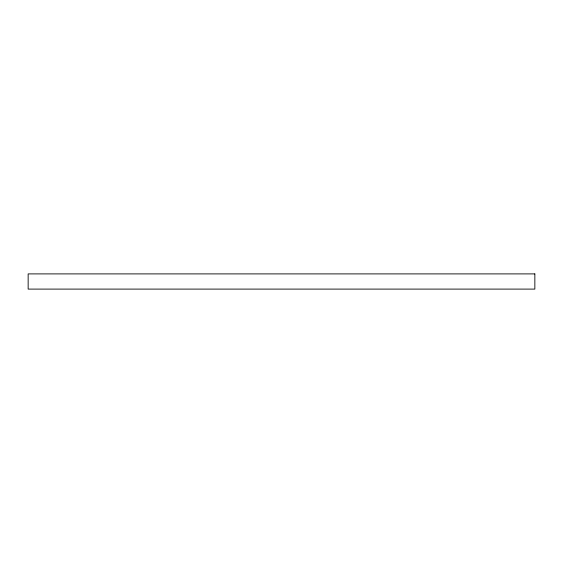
<?xml version="1.0" encoding="UTF-8"?>
<svg xmlns="http://www.w3.org/2000/svg" width="563" height="563" viewBox="0 0 563 563"><rect width="100%" height="100%" fill="white"/><g stroke="black" fill="none" stroke-linecap="round" stroke-linejoin="round"><path stroke-width="0.84" d="M534.85 273.899L28.15 273.899L28.15 289.101L534.85 289.101L534.85 273.899"/></g></svg>
